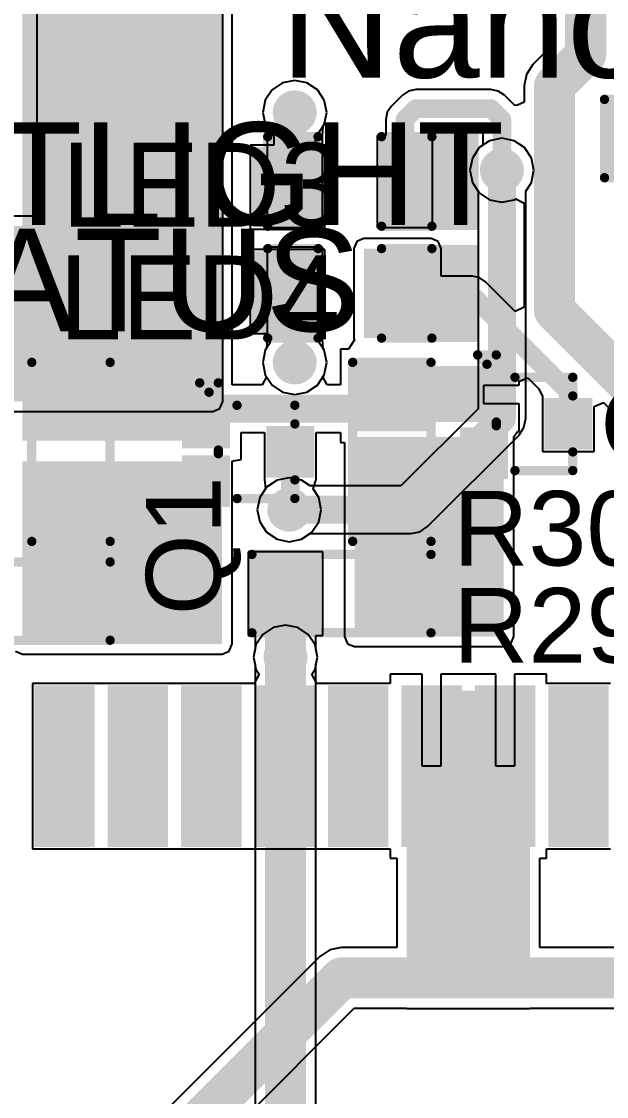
# Model space of a CAD drawing. Header units: millimetres. Extents: x -0.26 to 4.68, y -0.29 to 2.93.
# Drawn here: x 0.349 to 0.663, y 1.668 to 2.245 of the extents above; entities that cross this region are included whole.
import ezdxf

# ---------------------------------------------------------------- set-up
doc = ezdxf.new("R2010")
doc.units = ezdxf.units.MM
doc.header["$MEASUREMENT"] = 0
for name, color, linetype in [('BottomLayer', 5, 'Continuous'), ('BottomPaste', 16, 'Continuous'), ('BottomSolder', 6, 'Continuous'), ('TopLayer', 1, 'Continuous'), ('TopOverlay', 2, 'Continuous'), ('TopPaste', 8, 'Continuous'), ('TopSolder', 216, 'Continuous'), ('ViaHoleLayer', 16, 'Continuous')]:
    doc.layers.add(name, color=color, linetype=linetype)
doc.styles.add('Arial', font='', dxfattribs={"height": 0.2})
doc.styles.get('Arial').set_extended_font_data('Arial')

# ---------------------------------------------------------------- blocks, each defined once
blk = doc.blocks.new('SIM7000A_2')
at = {"layer": 'TopLayer'}
for points in [[(0.43307, 0.32717), (0.51181, 0.32717), (0.51181, 0.30276), (0.43307, 0.30276)], [(0.43307, 0.2878), (0.51181, 0.2878), (0.51181, 0.26339), (0.43307, 0.26339)], [(0.43307, 0.24843), (0.51181, 0.24843), (0.51181, 0.22402), (0.43307, 0.22402)], [(0.43307, 0.20906), (0.51181, 0.20906), (0.51181, 0.18465), (0.43307, 0.18465)], [(0.43307, 0.16969), (0.51181, 0.16969), (0.51181, 0.14528), (0.43307, 0.14528)], [(0.43307, 0.13031), (0.51181, 0.13031), (0.51181, 0.10591), (0.43307, 0.10591)], [(0.43307, 0.09094), (0.51181, 0.09094), (0.51181, 0.06654), (0.43307, 0.06654)], [(0.43307, 0.05157), (0.51181, 0.05157), (0.51181, 0.02717), (0.43307, 0.02717)]]:
    blk.add_hatch(color=1, dxfattribs=at).paths.add_polyline_path(points)
at = {"layer": 'TopPaste'}
for points in [[(0.43307, 0.32717), (0.51181, 0.32717), (0.51181, 0.30276), (0.43307, 0.30276)], [(0.43307, 0.2878), (0.51181, 0.2878), (0.51181, 0.26339), (0.43307, 0.26339)], [(0.43307, 0.24843), (0.51181, 0.24843), (0.51181, 0.22402), (0.43307, 0.22402)], [(0.43307, 0.20906), (0.51181, 0.20906), (0.51181, 0.18465), (0.43307, 0.18465)], [(0.43307, 0.16969), (0.51181, 0.16969), (0.51181, 0.14528), (0.43307, 0.14528)], [(0.43307, 0.13031), (0.51181, 0.13031), (0.51181, 0.10591), (0.43307, 0.10591)], [(0.43307, 0.09094), (0.51181, 0.09094), (0.51181, 0.06654), (0.43307, 0.06654)], [(0.43307, 0.05157), (0.51181, 0.05157), (0.51181, 0.02717), (0.43307, 0.02717)]]:
    blk.add_hatch(color=8, dxfattribs=at).paths.add_polyline_path(points)
at = {"layer": 'TopSolder'}
for points in [[(0.42907, 0.33117), (0.51581, 0.33117), (0.51581, 0.29876), (0.42907, 0.29876)], [(0.42907, 0.2918), (0.51581, 0.2918), (0.51581, 0.25939), (0.42907, 0.25939)], [(0.42907, 0.25243), (0.51581, 0.25243), (0.51581, 0.22002), (0.42907, 0.22002)], [(0.42907, 0.21306), (0.51581, 0.21306), (0.51581, 0.18065), (0.42907, 0.18065)], [(0.42907, 0.17369), (0.51581, 0.17369), (0.51581, 0.14128), (0.42907, 0.14128)], [(0.42907, 0.13431), (0.51581, 0.13431), (0.51581, 0.10191), (0.42907, 0.10191)], [(0.42907, 0.09494), (0.51581, 0.09494), (0.51581, 0.06254), (0.42907, 0.06254)], [(0.42907, 0.05557), (0.51581, 0.05557), (0.51581, 0.02317), (0.42907, 0.02317)]]:
    blk.add_hatch(color=216, dxfattribs=at).paths.add_polyline_path(points)
blk = doc.blocks.new('LED_0603_10')
at = {"layer": 'TopLayer'}
for points in [[(-0.03937, 0.01969), (-0.01969, 0.01969), (-0.01969, -0.01969), (-0.03937, -0.01969)], [(0.01969, 0.01969), (0.03937, 0.01969), (0.03937, -0.01969), (0.01969, -0.01969)]]:
    blk.add_hatch(color=1, dxfattribs=at).paths.add_polyline_path(points)
at = {"layer": 'TopOverlay'}
blk.add_hatch(color=2, dxfattribs=at).paths.add_polyline_path([(0.044, -0.026), (0.069, -0.026), (0.069, 0.026), (0.044, 0.026)])
at = {"layer": 'TopPaste'}
for points in [[(-0.03937, 0.01969), (-0.01969, 0.01969), (-0.01969, -0.01969), (-0.03937, -0.01969)], [(0.01969, 0.01969), (0.03937, 0.01969), (0.03937, -0.01969), (0.01969, -0.01969)]]:
    blk.add_hatch(color=8, dxfattribs=at).paths.add_polyline_path(points)
at = {"layer": 'TopSolder'}
for points in [[(-0.04337, 0.02369), (-0.01569, 0.02369), (-0.01569, -0.02369), (-0.04337, -0.02369)], [(0.01569, 0.02369), (0.04337, 0.02369), (0.04337, -0.02369), (0.01569, -0.02369)]]:
    blk.add_hatch(color=216, dxfattribs=at).paths.add_polyline_path(points)
at = {"layer": 'TopOverlay', "const_width": 0.005}
for points in [[(-0.044, 0.024), (-0.017, 0.024)], [(-0.044, -0.024), (-0.044, 0.024)], [(0.017, 0.024), (0.044, 0.024)], [(0.044, -0.024), (0.044, 0.024)], [(-0.044, -0.024), (-0.017, -0.024)], [(0.017, -0.024), (0.044, -0.024)]]:
    blk.add_lwpolyline(points, dxfattribs=at)
at = {"layer": 'TopOverlay', "const_width": 0.0025}
for points in [[(-0.04525, 0.024, 1), (-0.04275, 0.024, 1)], [(-0.04525, 0.024, 1), (-0.04275, 0.024, 1)], [(-0.01825, 0.024, 1), (-0.01575, 0.024, 1)], [(0.01575, 0.024, 1), (0.01825, 0.024, 1)], [(0.04275, 0.024, 1), (0.04525, 0.024, 1)], [(0.04275, 0.024, 1), (0.04525, 0.024, 1)], [(-0.04525, -0.024, 1), (-0.04275, -0.024, 1)], [(-0.04525, -0.024, 1), (-0.04275, -0.024, 1)], [(-0.01825, -0.024, 1), (-0.01575, -0.024, 1)], [(0.01575, -0.024, 1), (0.01825, -0.024, 1)], [(0.04275, -0.024, 1), (0.04525, -0.024, 1)], [(0.04275, -0.024, 1), (0.04525, -0.024, 1)]]:
    blk.add_lwpolyline(points, format="xyb", close=True, dxfattribs=at)
at = {"layer": 'TopOverlay'}
blk.add_text('LED4', height=0.045, dxfattribs=at).set_placement((-0.15575, -0.02468))
blk = doc.blocks.new('R___0603_B_18')
at = {"layer": 'BottomLayer'}
for points in [[(-0.045, -0.0175), (-0.045, 0.0175), (-0.015, 0.0175), (-0.015, -0.0175)], [(0.015, -0.0175), (0.015, 0.0175), (0.045, 0.0175), (0.045, -0.0175)]]:
    blk.add_hatch(color=5, dxfattribs=at).paths.add_polyline_path(points)
at = {"layer": 'BottomPaste'}
for points in [[(-0.045, -0.0175), (-0.045, 0.0175), (-0.015, 0.0175), (-0.015, -0.0175)], [(0.015, -0.0175), (0.015, 0.0175), (0.045, 0.0175), (0.045, -0.0175)]]:
    blk.add_hatch(color=16, dxfattribs=at).paths.add_polyline_path(points)
at = {"layer": 'BottomSolder'}
for points in [[(-0.049, -0.0215), (-0.049, 0.0215), (-0.011, 0.0215), (-0.011, -0.0215)], [(0.011, -0.0215), (0.011, 0.0215), (0.049, 0.0215), (0.049, -0.0215)]]:
    blk.add_hatch(color=6, dxfattribs=at).paths.add_polyline_path(points)
blk = doc.blocks.new('R___0603_54')
at = {"layer": 'TopLayer'}
for points in [[(-0.015, 0.0175), (-0.015, -0.0175), (-0.045, -0.0175), (-0.045, 0.0175)], [(0.045, 0.0175), (0.045, -0.0175), (0.015, -0.0175), (0.015, 0.0175)]]:
    blk.add_hatch(color=1, dxfattribs=at).paths.add_polyline_path(points)
at = {"layer": 'TopPaste'}
for points in [[(-0.015, 0.0175), (-0.015, -0.0175), (-0.045, -0.0175), (-0.045, 0.0175)], [(0.045, 0.0175), (0.045, -0.0175), (0.015, -0.0175), (0.015, 0.0175)]]:
    blk.add_hatch(color=8, dxfattribs=at).paths.add_polyline_path(points)
at = {"layer": 'TopSolder'}
for points in [[(-0.011, 0.0215), (-0.011, -0.0215), (-0.049, -0.0215), (-0.049, 0.0215)], [(0.049, 0.0215), (0.049, -0.0215), (0.011, -0.0215), (0.011, 0.0215)]]:
    blk.add_hatch(color=216, dxfattribs=at).paths.add_polyline_path(points)
at = {"layer": 'TopOverlay', "const_width": 0.005}
for points in [[(-0.048, 0.021), (-0.048, -0.021)], [(-0.048, 0.021), (0.048, 0.021)], [(0.048, 0.021), (0.048, -0.021)], [(-0.048, -0.021), (0.048, -0.021)]]:
    blk.add_lwpolyline(points, dxfattribs=at)
at = {"layer": 'TopOverlay', "const_width": 0.0025}
for points in [[(-0.04925, 0.021, 1), (-0.04675, 0.021, 1)], [(-0.04925, 0.021, 1), (-0.04675, 0.021, 1)], [(0.04675, 0.021, 1), (0.04925, 0.021, 1)], [(0.04675, 0.021, 1), (0.04925, 0.021, 1)], [(-0.04925, -0.021, 1), (-0.04675, -0.021, 1)], [(-0.04925, -0.021, 1), (-0.04675, -0.021, 1)], [(0.04675, -0.021, 1), (0.04925, -0.021, 1)], [(0.04675, -0.021, 1), (0.04925, -0.021, 1)]]:
    blk.add_lwpolyline(points, format="xyb", close=True, dxfattribs=at)
blk = doc.blocks.new('R___0603_55')
at = {"layer": 'TopLayer'}
for points in [[(-0.015, 0.0175), (-0.015, -0.0175), (-0.045, -0.0175), (-0.045, 0.0175)], [(0.045, 0.0175), (0.045, -0.0175), (0.015, -0.0175), (0.015, 0.0175)]]:
    blk.add_hatch(color=1, dxfattribs=at).paths.add_polyline_path(points)
at = {"layer": 'TopPaste'}
for points in [[(-0.015, 0.0175), (-0.015, -0.0175), (-0.045, -0.0175), (-0.045, 0.0175)], [(0.045, 0.0175), (0.045, -0.0175), (0.015, -0.0175), (0.015, 0.0175)]]:
    blk.add_hatch(color=8, dxfattribs=at).paths.add_polyline_path(points)
at = {"layer": 'TopSolder'}
for points in [[(-0.011, 0.0215), (-0.011, -0.0215), (-0.049, -0.0215), (-0.049, 0.0215)], [(0.049, 0.0215), (0.049, -0.0215), (0.011, -0.0215), (0.011, 0.0215)]]:
    blk.add_hatch(color=216, dxfattribs=at).paths.add_polyline_path(points)
at = {"layer": 'TopOverlay', "const_width": 0.005}
for points in [[(0.048, 0.021), (-0.048, 0.021)], [(-0.048, 0.021), (-0.048, -0.021)], [(0.048, 0.021), (0.048, -0.021)], [(0.048, -0.021), (-0.048, -0.021)]]:
    blk.add_lwpolyline(points, dxfattribs=at)
at = {"layer": 'TopOverlay', "const_width": 0.0025}
for points in [[(-0.04925, 0.021, 1), (-0.04675, 0.021, 1)], [(-0.04925, 0.021, 1), (-0.04675, 0.021, 1)], [(0.04675, 0.021, 1), (0.04925, 0.021, 1)], [(0.04675, 0.021, 1), (0.04925, 0.021, 1)], [(-0.04925, -0.021, 1), (-0.04675, -0.021, 1)], [(-0.04925, -0.021, 1), (-0.04675, -0.021, 1)], [(0.04675, -0.021, 1), (0.04925, -0.021, 1)], [(0.04675, -0.021, 1), (0.04925, -0.021, 1)]]:
    blk.add_lwpolyline(points, format="xyb", close=True, dxfattribs=at)
blk = doc.blocks.new('R___0603_56')
at = {"layer": 'TopLayer'}
for points in [[(-0.015, 0.0175), (-0.015, -0.0175), (-0.045, -0.0175), (-0.045, 0.0175)], [(0.045, 0.0175), (0.045, -0.0175), (0.015, -0.0175), (0.015, 0.0175)]]:
    blk.add_hatch(color=1, dxfattribs=at).paths.add_polyline_path(points)
at = {"layer": 'TopPaste'}
for points in [[(-0.015, 0.0175), (-0.015, -0.0175), (-0.045, -0.0175), (-0.045, 0.0175)], [(0.045, 0.0175), (0.045, -0.0175), (0.015, -0.0175), (0.015, 0.0175)]]:
    blk.add_hatch(color=8, dxfattribs=at).paths.add_polyline_path(points)
at = {"layer": 'TopSolder'}
for points in [[(-0.011, 0.0215), (-0.011, -0.0215), (-0.049, -0.0215), (-0.049, 0.0215)], [(0.049, 0.0215), (0.049, -0.0215), (0.011, -0.0215), (0.011, 0.0215)]]:
    blk.add_hatch(color=216, dxfattribs=at).paths.add_polyline_path(points)
at = {"layer": 'TopOverlay', "const_width": 0.005}
for points in [[(-0.048, 0.021), (-0.048, -0.021)], [(-0.048, 0.021), (0.048, 0.021)], [(0.048, 0.021), (0.048, -0.021)], [(-0.048, -0.021), (0.048, -0.021)]]:
    blk.add_lwpolyline(points, dxfattribs=at)
at = {"layer": 'TopOverlay', "const_width": 0.0025}
for points in [[(-0.04925, 0.021, 1), (-0.04675, 0.021, 1)], [(-0.04925, 0.021, 1), (-0.04675, 0.021, 1)], [(0.04675, 0.021, 1), (0.04925, 0.021, 1)], [(0.04675, 0.021, 1), (0.04925, 0.021, 1)], [(-0.04925, -0.021, 1), (-0.04675, -0.021, 1)], [(-0.04925, -0.021, 1), (-0.04675, -0.021, 1)], [(0.04675, -0.021, 1), (0.04925, -0.021, 1)], [(0.04675, -0.021, 1), (0.04925, -0.021, 1)]]:
    blk.add_lwpolyline(points, format="xyb", close=True, dxfattribs=at)
blk = doc.blocks.new('R___0603_57')
at = {"layer": 'TopLayer'}
for points in [[(-0.015, 0.0175), (-0.015, -0.0175), (-0.045, -0.0175), (-0.045, 0.0175)], [(0.045, 0.0175), (0.045, -0.0175), (0.015, -0.0175), (0.015, 0.0175)]]:
    blk.add_hatch(color=1, dxfattribs=at).paths.add_polyline_path(points)
at = {"layer": 'TopPaste'}
for points in [[(-0.015, 0.0175), (-0.015, -0.0175), (-0.045, -0.0175), (-0.045, 0.0175)], [(0.045, 0.0175), (0.045, -0.0175), (0.015, -0.0175), (0.015, 0.0175)]]:
    blk.add_hatch(color=8, dxfattribs=at).paths.add_polyline_path(points)
at = {"layer": 'TopSolder'}
for points in [[(-0.011, 0.0215), (-0.011, -0.0215), (-0.049, -0.0215), (-0.049, 0.0215)], [(0.049, 0.0215), (0.049, -0.0215), (0.011, -0.0215), (0.011, 0.0215)]]:
    blk.add_hatch(color=216, dxfattribs=at).paths.add_polyline_path(points)
at = {"layer": 'TopOverlay', "const_width": 0.005}
for points in [[(0.048, 0.021), (-0.048, 0.021)], [(-0.048, 0.021), (-0.048, -0.021)], [(0.048, 0.021), (0.048, -0.021)], [(0.048, -0.021), (-0.048, -0.021)]]:
    blk.add_lwpolyline(points, dxfattribs=at)
at = {"layer": 'TopOverlay', "const_width": 0.0025}
for points in [[(-0.04925, 0.021, 1), (-0.04675, 0.021, 1)], [(-0.04925, 0.021, 1), (-0.04675, 0.021, 1)], [(0.04675, 0.021, 1), (0.04925, 0.021, 1)], [(0.04675, 0.021, 1), (0.04925, 0.021, 1)], [(-0.04925, -0.021, 1), (-0.04675, -0.021, 1)], [(-0.04925, -0.021, 1), (-0.04675, -0.021, 1)], [(0.04675, -0.021, 1), (0.04925, -0.021, 1)], [(0.04675, -0.021, 1), (0.04925, -0.021, 1)]]:
    blk.add_lwpolyline(points, format="xyb", close=True, dxfattribs=at)
blk = doc.blocks.new('R___0603_B_58')
at = {"layer": 'BottomLayer'}
for points in [[(-0.045, -0.0175), (-0.045, 0.0175), (-0.015, 0.0175), (-0.015, -0.0175)], [(0.015, -0.0175), (0.015, 0.0175), (0.045, 0.0175), (0.045, -0.0175)]]:
    blk.add_hatch(color=5, dxfattribs=at).paths.add_polyline_path(points)
at = {"layer": 'BottomPaste'}
for points in [[(-0.045, -0.0175), (-0.045, 0.0175), (-0.015, 0.0175), (-0.015, -0.0175)], [(0.015, -0.0175), (0.015, 0.0175), (0.045, 0.0175), (0.045, -0.0175)]]:
    blk.add_hatch(color=16, dxfattribs=at).paths.add_polyline_path(points)
at = {"layer": 'BottomSolder'}
for points in [[(-0.049, -0.0215), (-0.049, 0.0215), (-0.011, 0.0215), (-0.011, -0.0215)], [(0.011, -0.0215), (0.011, 0.0215), (0.049, 0.0215), (0.049, -0.0215)]]:
    blk.add_hatch(color=6, dxfattribs=at).paths.add_polyline_path(points)
blk = doc.blocks.new('SOT_723_85')
at = {"layer": 'TopLayer'}
for points in [[(-0.00984, 0.0315), (0.00984, 0.0315), (0.00984, 0.01378), (-0.00984, 0.01378)], [(-0.02559, -0.01378), (-0.00591, -0.01378), (-0.00591, -0.0315), (-0.02559, -0.0315)], [(0.00591, -0.01378), (0.02559, -0.01378), (0.02559, -0.0315), (0.00591, -0.0315)]]:
    blk.add_hatch(color=1, dxfattribs=at).paths.add_polyline_path(points)
at = {"layer": 'TopPaste'}
for points in [[(-0.00984, 0.0315), (0.00984, 0.0315), (0.00984, 0.01378), (-0.00984, 0.01378)], [(-0.02559, -0.01378), (-0.00591, -0.01378), (-0.00591, -0.0315), (-0.02559, -0.0315)], [(0.00591, -0.01378), (0.02559, -0.01378), (0.02559, -0.0315), (0.00591, -0.0315)]]:
    blk.add_hatch(color=8, dxfattribs=at).paths.add_polyline_path(points)
at = {"layer": 'TopSolder'}
for points in [[(-0.01384, 0.0355), (0.01384, 0.0355), (0.01384, 0.00978), (-0.01384, 0.00978)], [(-0.02959, -0.00978), (-0.00191, -0.00978), (-0.00191, -0.0355), (-0.02959, -0.0355)], [(0.00191, -0.00978), (0.02959, -0.00978), (0.02959, -0.0355), (0.00191, -0.0355)]]:
    blk.add_hatch(color=216, dxfattribs=at).paths.add_polyline_path(points)
at = {"layer": 'TopOverlay', "const_width": 0.005}
for points in [[(-0.015, 0.025), (-0.025, 0.025)], [(-0.025, -0.006), (-0.025, 0.025)], [(-0.015, 0.025), (-0.025, 0.025)], [(-0.025, -0.006), (-0.025, 0.025)], [(0.025, 0.025), (0.015, 0.025)], [(0.025, -0.006), (0.025, 0.025)], [(-0.032, -0.021), (-0.037, -0.016)], [(-0.037, -0.026), (-0.037, -0.016)], [(0.001, -0.016), (-0.001, -0.016)], [(-0.037, -0.026), (-0.032, -0.021)]]:
    blk.add_lwpolyline(points, dxfattribs=at)
at = {"layer": 'TopOverlay', "const_width": 0.0025}
for points in [[(-0.02625, 0.025, 1), (-0.02375, 0.025, 1)], [(-0.02625, 0.025, 1), (-0.02375, 0.025, 1)], [(-0.02625, 0.025, 1), (-0.02375, 0.025, 1)], [(-0.02625, 0.025, 1), (-0.02375, 0.025, 1)], [(-0.01625, 0.025, 1), (-0.01375, 0.025, 1)], [(-0.01625, 0.025, 1), (-0.01375, 0.025, 1)], [(0.01375, 0.025, 1), (0.01625, 0.025, 1)], [(0.02375, 0.025, 1), (0.02625, 0.025, 1)], [(0.02375, 0.025, 1), (0.02625, 0.025, 1)], [(-0.02625, -0.006, 1), (-0.02375, -0.006, 1)], [(-0.02625, -0.006, 1), (-0.02375, -0.006, 1)], [(0.02375, -0.006, 1), (0.02625, -0.006, 1)], [(-0.03825, -0.016, 1), (-0.03575, -0.016, 1)], [(-0.03825, -0.016, 1), (-0.03575, -0.016, 1)], [(-0.00225, -0.016, 1), (0.00025, -0.016, 1)], [(-0.00025, -0.016, 1), (0.00225, -0.016, 1)], [(-0.03325, -0.021, 1), (-0.03075, -0.021, 1)], [(-0.03325, -0.021, 1), (-0.03075, -0.021, 1)], [(-0.03825, -0.026, 1), (-0.03575, -0.026, 1)], [(-0.03825, -0.026, 1), (-0.03575, -0.026, 1)]]:
    blk.add_lwpolyline(points, format="xyb", close=True, dxfattribs=at)
blk = doc.blocks.new('SOT_723_86')
at = {"layer": 'TopLayer'}
for points in [[(-0.00984, 0.0315), (0.00984, 0.0315), (0.00984, 0.01378), (-0.00984, 0.01378)], [(-0.02559, -0.01378), (-0.00591, -0.01378), (-0.00591, -0.0315), (-0.02559, -0.0315)], [(0.00591, -0.01378), (0.02559, -0.01378), (0.02559, -0.0315), (0.00591, -0.0315)]]:
    blk.add_hatch(color=1, dxfattribs=at).paths.add_polyline_path(points)
at = {"layer": 'TopPaste'}
for points in [[(-0.00984, 0.0315), (0.00984, 0.0315), (0.00984, 0.01378), (-0.00984, 0.01378)], [(-0.02559, -0.01378), (-0.00591, -0.01378), (-0.00591, -0.0315), (-0.02559, -0.0315)], [(0.00591, -0.01378), (0.02559, -0.01378), (0.02559, -0.0315), (0.00591, -0.0315)]]:
    blk.add_hatch(color=8, dxfattribs=at).paths.add_polyline_path(points)
at = {"layer": 'TopSolder'}
for points in [[(-0.01384, 0.0355), (0.01384, 0.0355), (0.01384, 0.00978), (-0.01384, 0.00978)], [(-0.02959, -0.00978), (-0.00191, -0.00978), (-0.00191, -0.0355), (-0.02959, -0.0355)], [(0.00191, -0.00978), (0.02959, -0.00978), (0.02959, -0.0355), (0.00191, -0.0355)]]:
    blk.add_hatch(color=216, dxfattribs=at).paths.add_polyline_path(points)
at = {"layer": 'TopOverlay', "const_width": 0.005}
for points in [[(-0.025, -0.006), (-0.025, 0.025)], [(-0.015, 0.025), (-0.025, 0.025)], [(-0.025, -0.006), (-0.025, 0.025)], [(-0.015, 0.025), (-0.025, 0.025)], [(0.025, 0.025), (0.015, 0.025)], [(0.025, -0.006), (0.025, 0.025)], [(-0.037, -0.026), (-0.037, -0.016)], [(-0.032, -0.021), (-0.037, -0.016)], [(0.001, -0.016), (-0.001, -0.016)], [(-0.037, -0.026), (-0.032, -0.021)]]:
    blk.add_lwpolyline(points, dxfattribs=at)
at = {"layer": 'TopOverlay', "const_width": 0.0025}
for points in [[(-0.02625, 0.025, 1), (-0.02375, 0.025, 1)], [(-0.02625, 0.025, 1), (-0.02375, 0.025, 1)], [(-0.02625, 0.025, 1), (-0.02375, 0.025, 1)], [(-0.02625, 0.025, 1), (-0.02375, 0.025, 1)], [(-0.01625, 0.025, 1), (-0.01375, 0.025, 1)], [(-0.01625, 0.025, 1), (-0.01375, 0.025, 1)], [(0.01375, 0.025, 1), (0.01625, 0.025, 1)], [(0.02375, 0.025, 1), (0.02625, 0.025, 1)], [(0.02375, 0.025, 1), (0.02625, 0.025, 1)], [(-0.02625, -0.006, 1), (-0.02375, -0.006, 1)], [(-0.02625, -0.006, 1), (-0.02375, -0.006, 1)], [(0.02375, -0.006, 1), (0.02625, -0.006, 1)], [(-0.03825, -0.016, 1), (-0.03575, -0.016, 1)], [(-0.03825, -0.016, 1), (-0.03575, -0.016, 1)], [(-0.00225, -0.016, 1), (0.00025, -0.016, 1)], [(-0.00025, -0.016, 1), (0.00225, -0.016, 1)], [(-0.03325, -0.021, 1), (-0.03075, -0.021, 1)], [(-0.03325, -0.021, 1), (-0.03075, -0.021, 1)], [(-0.03825, -0.026, 1), (-0.03575, -0.026, 1)], [(-0.03825, -0.026, 1), (-0.03575, -0.026, 1)]]:
    blk.add_lwpolyline(points, format="xyb", close=True, dxfattribs=at)
blk = doc.blocks.new('LED_0603_98')
at = {"layer": 'TopLayer'}
for points in [[(-0.03937, 0.01969), (-0.01969, 0.01969), (-0.01969, -0.01969), (-0.03937, -0.01969)], [(0.01969, 0.01969), (0.03937, 0.01969), (0.03937, -0.01969), (0.01969, -0.01969)]]:
    blk.add_hatch(color=1, dxfattribs=at).paths.add_polyline_path(points)
at = {"layer": 'TopOverlay'}
blk.add_hatch(color=2, dxfattribs=at).paths.add_polyline_path([(0.044, -0.02601), (0.069, -0.02601), (0.069, 0.02599), (0.044, 0.02599)])
at = {"layer": 'TopPaste'}
for points in [[(-0.03937, 0.01969), (-0.01969, 0.01969), (-0.01969, -0.01969), (-0.03937, -0.01969)], [(0.01969, 0.01969), (0.03937, 0.01969), (0.03937, -0.01969), (0.01969, -0.01969)]]:
    blk.add_hatch(color=8, dxfattribs=at).paths.add_polyline_path(points)
at = {"layer": 'TopSolder'}
for points in [[(-0.04337, 0.02369), (-0.01569, 0.02369), (-0.01569, -0.02369), (-0.04337, -0.02369)], [(0.01569, 0.02369), (0.04337, 0.02369), (0.04337, -0.02369), (0.01569, -0.02369)]]:
    blk.add_hatch(color=216, dxfattribs=at).paths.add_polyline_path(points)
at = {"layer": 'TopOverlay', "const_width": 0.005}
for points in [[(-0.044, 0.024), (-0.017, 0.024)], [(-0.044, -0.024), (-0.044, 0.024)], [(0.017, 0.024), (0.044, 0.024)], [(0.044, -0.024), (0.044, 0.024)], [(-0.044, -0.024), (-0.017, -0.024)], [(0.017, -0.024), (0.044, -0.024)]]:
    blk.add_lwpolyline(points, dxfattribs=at)
at = {"layer": 'TopOverlay', "const_width": 0.0025}
for points in [[(-0.04525, 0.024, 1), (-0.04275, 0.024, 1)], [(-0.04525, 0.024, 1), (-0.04275, 0.024, 1)], [(-0.01825, 0.024, 1), (-0.01575, 0.024, 1)], [(0.01575, 0.024, 1), (0.01825, 0.024, 1)], [(0.04275, 0.024, 1), (0.04525, 0.024, 1)], [(0.04275, 0.024, 1), (0.04525, 0.024, 1)], [(-0.04525, -0.024, 1), (-0.04275, -0.024, 1)], [(-0.04525, -0.024, 1), (-0.04275, -0.024, 1)], [(-0.01825, -0.024, 1), (-0.01575, -0.024, 1)], [(0.01575, -0.024, 1), (0.01825, -0.024, 1)], [(0.04275, -0.024, 1), (0.04525, -0.024, 1)], [(0.04275, -0.024, 1), (0.04525, -0.024, 1)]]:
    blk.add_lwpolyline(points, format="xyb", close=True, dxfattribs=at)
at = {"layer": 'TopOverlay'}
blk.add_text('LED3', height=0.045, dxfattribs=at).set_placement((-0.15435, -0.02429))
blk = doc.blocks.new('C___0603_167')
at = {"layer": 'TopLayer'}
for points in [[(-0.015, 0.0175), (-0.015, -0.0175), (-0.045, -0.0175), (-0.045, 0.0175)], [(0.045, 0.0175), (0.045, -0.0175), (0.015, -0.0175), (0.015, 0.0175)]]:
    blk.add_hatch(color=1, dxfattribs=at).paths.add_polyline_path(points)
at = {"layer": 'TopPaste'}
for points in [[(-0.015, 0.0175), (-0.015, -0.0175), (-0.045, -0.0175), (-0.045, 0.0175)], [(0.045, 0.0175), (0.045, -0.0175), (0.015, -0.0175), (0.015, 0.0175)]]:
    blk.add_hatch(color=8, dxfattribs=at).paths.add_polyline_path(points)
at = {"layer": 'TopSolder'}
for points in [[(-0.01264, 0.01986), (-0.01264, -0.01986), (-0.04736, -0.01986), (-0.04736, 0.01986)], [(0.04736, 0.01986), (0.04736, -0.01986), (0.01264, -0.01986), (0.01264, 0.01986)]]:
    blk.add_hatch(color=216, dxfattribs=at).paths.add_polyline_path(points)
at = {"layer": 'TopOverlay', "const_width": 0.005}
for points in [[(-0.049, -0.021), (-0.049, 0.021)], [(-0.049, 0.021), (-0.018, 0.021)], [(0.018, 0.021), (0.049, 0.021)], [(0.049, -0.021), (0.049, 0.021)], [(-0.049, -0.021), (-0.018, -0.021)], [(0.018, -0.021), (0.049, -0.021)]]:
    blk.add_lwpolyline(points, dxfattribs=at)
at = {"layer": 'TopOverlay', "const_width": 0.0025}
for points in [[(-0.05025, 0.021, 1), (-0.04775, 0.021, 1)], [(-0.05025, 0.021, 1), (-0.04775, 0.021, 1)], [(-0.01925, 0.021, 1), (-0.01675, 0.021, 1)], [(0.01675, 0.021, 1), (0.01925, 0.021, 1)], [(0.04775, 0.021, 1), (0.05025, 0.021, 1)], [(0.04775, 0.021, 1), (0.05025, 0.021, 1)], [(-0.05025, -0.021, 1), (-0.04775, -0.021, 1)], [(-0.05025, -0.021, 1), (-0.04775, -0.021, 1)], [(-0.01925, -0.021, 1), (-0.01675, -0.021, 1)], [(0.01675, -0.021, 1), (0.01925, -0.021, 1)], [(0.04775, -0.021, 1), (0.05025, -0.021, 1)], [(0.04775, -0.021, 1), (0.05025, -0.021, 1)]]:
    blk.add_lwpolyline(points, format="xyb", close=True, dxfattribs=at)

msp = doc.modelspace()

# ---------------------------------------------------------------- hatches: boundary and pattern name
at = {"layer": 'BottomLayer'}
for points in [[(0.363, 2.07595), (0.45182, 2.07595), (0.45182, 2.477), (0.363, 2.477)], [(0.211, 2.041), (0.45182, 2.041), (0.45182, 2.135), (0.211, 2.135)]]:
    msp.add_hatch(color=5, dxfattribs=at).paths.add_polyline_path(points)
h = msp.add_hatch(color=5, dxfattribs=at)
edge = h.paths.add_edge_path()
edge.add_arc((0.49577, 2.196), 0.01181, 0, 360)
h = msp.add_hatch(color=5, dxfattribs=at)
edge = h.paths.add_edge_path()
edge.add_arc((0.60682, 2.16495), 0.01181, 0, 360)
h = msp.add_hatch(color=5, dxfattribs=at)
edge = h.paths.add_edge_path()
edge.add_arc((0.49577, 2.06189), 0.01181, 0, 360)
h = msp.add_hatch(color=5, dxfattribs=at)
edge = h.paths.add_edge_path()
edge.add_arc((0.49282, 1.98295), 0.01181, 0, 360)
h = msp.add_hatch(color=5, dxfattribs=at)
edge = h.paths.add_edge_path()
edge.add_arc((0.49082, 1.90395), 0.01181, 0, 360)
at = {"layer": 'BottomSolder'}
h = msp.add_hatch(color=6, dxfattribs=at)
edge = h.paths.add_edge_path()
edge.add_arc((0.49577, 2.196), 0.00591, 0, 360)
h = msp.add_hatch(color=6, dxfattribs=at)
edge = h.paths.add_edge_path()
edge.add_arc((0.60682, 2.16495), 0.00591, 0, 360)
h = msp.add_hatch(color=6, dxfattribs=at)
edge = h.paths.add_edge_path()
edge.add_arc((0.49577, 2.06189), 0.00591, 0, 360)
h = msp.add_hatch(color=6, dxfattribs=at)
edge = h.paths.add_edge_path()
edge.add_arc((0.49282, 1.98295), 0.00591, 0, 360)
h = msp.add_hatch(color=6, dxfattribs=at)
edge = h.paths.add_edge_path()
edge.add_arc((0.49082, 1.90395), 0.00591, 0, 360)
at = {"layer": 'TopLayer'}
for points in [[(0.45682, 2.01995), (0.45682, 2.32795), (0.34982, 2.32795), (0.34982, 2.01995)], [(0.56882, 2.07495), (0.56882, 2.12295), (0.53282, 2.12295), (0.53282, 2.07495)], [(0.60682, 2.03), (0.60682, 2.05995), (0.52782, 2.05995), (0.52782, 2.03)], [(0.60782, 1.91495), (0.60782, 2.022), (0.52782, 2.022), (0.52782, 1.91495)], [(0.45682, 1.91095), (0.45682, 2.00895), (0.34982, 2.00895), (0.34982, 1.91095)], [(0.55582, 1.72095), (0.62182, 1.72095), (0.62182, 1.88595), (0.55582, 1.88595)]]:
    msp.add_hatch(color=1, dxfattribs=at).paths.add_polyline_path(points)
h = msp.add_hatch(color=1, dxfattribs=at)
edge = h.paths.add_edge_path()
edge.add_arc((0.49577, 2.196), 0.01181, 0, 360)
h = msp.add_hatch(color=1, dxfattribs=at)
edge = h.paths.add_edge_path()
edge.add_arc((0.60682, 2.16495), 0.01181, 0, 360)
h = msp.add_hatch(color=1, dxfattribs=at)
edge = h.paths.add_edge_path()
edge.add_arc((0.49577, 2.06189), 0.01181, 0, 360)
h = msp.add_hatch(color=1, dxfattribs=at)
edge = h.paths.add_edge_path()
edge.add_arc((0.49282, 1.98295), 0.01181, 0, 360)
h = msp.add_hatch(color=1, dxfattribs=at)
edge = h.paths.add_edge_path()
edge.add_arc((0.49082, 1.90395), 0.01181, 0, 360)
at = {"layer": 'TopSolder'}
h = msp.add_hatch(color=216, dxfattribs=at)
edge = h.paths.add_edge_path()
edge.add_arc((0.49577, 2.196), 0.00591, 0, 360)
h = msp.add_hatch(color=216, dxfattribs=at)
edge = h.paths.add_edge_path()
edge.add_arc((0.60682, 2.16495), 0.00591, 0, 360)
h = msp.add_hatch(color=216, dxfattribs=at)
edge = h.paths.add_edge_path()
edge.add_arc((0.49577, 2.06189), 0.00591, 0, 360)
h = msp.add_hatch(color=216, dxfattribs=at)
edge = h.paths.add_edge_path()
edge.add_arc((0.49282, 1.98295), 0.00591, 0, 360)
h = msp.add_hatch(color=216, dxfattribs=at)
edge = h.paths.add_edge_path()
edge.add_arc((0.49082, 1.90395), 0.00591, 0, 360)
at = {"layer": 'ViaHoleLayer'}
h = msp.add_hatch(color=16, dxfattribs=at)
edge = h.paths.add_edge_path()
edge.add_arc((0.49577, 2.196), 0.00591, 0, 360)
h = msp.add_hatch(color=16, dxfattribs=at)
edge = h.paths.add_edge_path()
edge.add_arc((0.60682, 2.16495), 0.00591, 0, 360)
h = msp.add_hatch(color=16, dxfattribs=at)
edge = h.paths.add_edge_path()
edge.add_arc((0.49577, 2.06189), 0.00591, 0, 360)
h = msp.add_hatch(color=16, dxfattribs=at)
edge = h.paths.add_edge_path()
edge.add_arc((0.49282, 1.98295), 0.00591, 0, 360)
h = msp.add_hatch(color=16, dxfattribs=at)
edge = h.paths.add_edge_path()
edge.add_arc((0.49082, 1.90395), 0.00591, 0, 360)

# ---------------------------------------------------------------- linework, layer by layer
at = {"layer": 'BottomLayer'}
for p, q in [((0.35759, 2.477), (0.35759, 2.14041)), ((0.45723, 2.135), (0.45723, 2.38859)), ((0.48365, 2.20812), (0.47993, 2.20256)), ((0.48921, 2.21184), (0.48365, 2.20812)), ((0.49577, 2.21314), (0.48921, 2.21184)), ((0.50233, 2.21184), (0.49577, 2.21314)), ((0.50789, 2.20812), (0.50233, 2.21184)), ((0.5116, 2.20256), (0.50789, 2.20812)), ((0.47993, 2.20256), (0.47863, 2.196)), ((0.51291, 2.196), (0.5116, 2.20256)), ((0.47863, 2.196), (0.47993, 2.18944)), ((0.5116, 2.18944), (0.51291, 2.196)), ((0.47993, 2.18944), (0.48365, 2.18388)), ((0.50789, 2.18388), (0.5116, 2.18944)), ((0.48365, 2.18388), (0.48455, 2.18328)), ((0.48455, 2.18328), (0.48455, 2.17845)), ((0.50698, 2.18328), (0.50789, 2.18388)), ((0.50698, 2.17845), (0.50698, 2.18328)), ((0.60026, 2.18078), (0.5947, 2.17707)), ((0.60682, 2.18209), (0.60026, 2.18078)), ((0.61338, 2.18078), (0.60682, 2.18209)), ((0.61894, 2.17707), (0.61338, 2.18078)), ((0.48455, 2.17845), (0.47182, 2.17845)), ((0.47182, 2.17845), (0.47182, 2.13345)), ((0.51182, 2.17845), (0.50698, 2.17845)), ((0.51182, 2.13345), (0.51182, 2.17845)), ((0.5947, 2.17707), (0.59099, 2.17151)), ((0.62266, 2.17151), (0.61894, 2.17707)), ((0.59099, 2.17151), (0.58968, 2.16495)), ((0.62396, 2.16495), (0.62266, 2.17151)), ((0.58968, 2.16495), (0.59099, 2.15839)), ((0.62266, 2.15839), (0.62396, 2.16495)), ((0.59099, 2.15839), (0.59408, 2.15376)), ((0.61957, 2.15376), (0.62266, 2.15839)), ((0.59408, 2.15376), (0.59408, 2.0371)), ((0.61957, 2.03182), (0.61957, 2.15376)), ((0.35759, 2.14041), (0.26175, 2.14041)), ((0.45723, 2.041), (0.45723, 2.135)), ((0.47182, 2.13345), (0.51182, 2.13345)), ((0.51182, 2.12245), (0.47182, 2.12245)), ((0.47182, 2.12245), (0.47182, 2.07745)), ((0.51182, 2.07745), (0.51182, 2.12245)), ((0.47182, 2.07745), (0.48039, 2.07745)), ((0.48039, 2.07745), (0.48054, 2.07728)), ((0.48054, 2.07728), (0.4826, 2.07245)), ((0.50893, 2.07245), (0.51099, 2.07728)), ((0.51099, 2.07728), (0.51115, 2.07745)), ((0.51115, 2.07745), (0.51182, 2.07745)), ((0.4826, 2.07245), (0.47993, 2.06845)), ((0.5116, 2.06845), (0.50893, 2.07245)), ((0.47993, 2.06845), (0.47863, 2.06189)), ((0.51291, 2.06189), (0.5116, 2.06845)), ((0.47863, 2.06189), (0.47993, 2.05533)), ((0.5116, 2.05533), (0.51291, 2.06189)), ((0.47993, 2.05533), (0.48365, 2.04977)), ((0.50789, 2.04977), (0.5116, 2.05533)), ((0.48365, 2.04977), (0.48921, 2.04606)), ((0.50233, 2.04606), (0.50789, 2.04977)), ((0.45565, 2.03717), (0.45723, 2.041)), ((0.48921, 2.04606), (0.49577, 2.04475)), ((0.49577, 2.04475), (0.50233, 2.04606)), ((0.22341, 2.03559), (0.45182, 2.03559)), ((0.45182, 2.03559), (0.45565, 2.03717)), ((0.59408, 2.0371), (0.55267, 1.99569)), ((0.6186, 2.02695), (0.61957, 2.03182)), ((0.61583, 2.02281), (0.6186, 2.02695)), ((0.56696, 1.97394), (0.61583, 2.02281)), ((0.49282, 2.00009), (0.48626, 1.99878)), ((0.49938, 1.99878), (0.49282, 2.00009)), ((0.4807, 1.99507), (0.47699, 1.98951)), ((0.48626, 1.99878), (0.4807, 1.99507)), ((0.50401, 1.99569), (0.49938, 1.99878)), ((0.55267, 1.99569), (0.50401, 1.99569)), ((0.47699, 1.98951), (0.47568, 1.98295)), ((0.47568, 1.98295), (0.47699, 1.97639)), ((0.47699, 1.97639), (0.4807, 1.97083)), ((0.56283, 1.97117), (0.56696, 1.97394)), ((0.4807, 1.97083), (0.48626, 1.96711)), ((0.48626, 1.96711), (0.49282, 1.96581)), ((0.49282, 1.96581), (0.49938, 1.96711)), ((0.49938, 1.96711), (0.50401, 1.9702)), ((0.50401, 1.9702), (0.55795, 1.9702)), ((0.55795, 1.9702), (0.56283, 1.97117)), ((0.48426, 1.91978), (0.4787, 1.91607)), ((0.49082, 1.92109), (0.48426, 1.91978)), ((0.49738, 1.91978), (0.49082, 1.92109)), ((0.50294, 1.91607), (0.49738, 1.91978)), ((0.4787, 1.91607), (0.47499, 1.91051)), ((0.50666, 1.91051), (0.50294, 1.91607)), ((0.47499, 1.91051), (0.47368, 1.90395)), ((0.50796, 1.90395), (0.50666, 1.91051)), ((0.47368, 1.90395), (0.47451, 1.89979)), ((0.50714, 1.89979), (0.50796, 1.90395)), ((0.47451, 1.89979), (0.47451, 1.17771)), ((0.50714, 1.17095), (0.50714, 1.89979))]:
    msp.add_line(p, q, dxfattribs=at)
for points, const_width in [([(0.49577, 2.15989), (0.49577, 2.196)], 0.012), ([(0.60682, 2.03182), (0.60682, 2.16495)], 0.015), ([(0.49182, 2.15595), (0.49577, 2.15989)], 0.01), ([(0.49182, 2.09995), (0.49577, 2.096)], 0.012), ([(0.49577, 2.06189), (0.49577, 2.096)], 0.012), ([(0.55795, 1.98295), (0.60682, 2.03182)], 0.015), ([(0.49282, 1.98295), (0.55795, 1.98295)], 0.015), ([(0.49082, 1.17095), (0.49082, 1.90395)], 0.022)]:
    msp.add_lwpolyline(points, dxfattribs=dict(at, const_width=const_width))
for points, const_width in [([(0.49277, 2.196, 1), (0.49877, 2.196, 1)], 0.006), ([(0.60307, 2.16495, 1), (0.61057, 2.16495, 1)], 0.0075), ([(0.49277, 2.15989, 1), (0.49877, 2.15989, 1)], 0.006), ([(0.49327, 2.15989, 1), (0.49827, 2.15989, 1)], 0.005), ([(0.48932, 2.15595, 1), (0.49432, 2.15595, 1)], 0.005), ([(0.48882, 2.09995, 1), (0.49482, 2.09995, 1)], 0.006), ([(0.49277, 2.096, 1), (0.49877, 2.096, 1)], 0.006), ([(0.49277, 2.096, 1), (0.49877, 2.096, 1)], 0.006), ([(0.49277, 2.06189, 1), (0.49877, 2.06189, 1)], 0.006), ([(0.60307, 2.03182, 1), (0.61057, 2.03182, 1)], 0.0075), ([(0.60307, 2.03182, 1), (0.61057, 2.03182, 1)], 0.0075), ([(0.48907, 1.98295, 1), (0.49657, 1.98295, 1)], 0.0075), ([(0.5542, 1.98295, 1), (0.5617, 1.98295, 1)], 0.0075), ([(0.5542, 1.98295, 1), (0.5617, 1.98295, 1)], 0.0075), ([(0.48532, 1.90395, 1), (0.49632, 1.90395, 1)], 0.011)]:
    msp.add_lwpolyline(points, format="xyb", close=True, dxfattribs=dict(at, const_width=const_width))
at = {"layer": 'TopLayer'}
for p, q in [((0.46223, 2.04983), (0.46223, 2.30354)), ((0.63541, 2.26501), (0.63541, 2.23361)), ((0.63541, 2.23361), (0.62346, 2.22166)), ((0.62346, 2.22166), (0.61993, 2.21637)), ((0.61993, 2.21637), (0.61869, 2.21013)), ((0.48365, 2.20812), (0.47993, 2.20256)), ((0.48921, 2.21184), (0.48365, 2.20812)), ((0.49577, 2.21314), (0.48921, 2.21184)), ((0.50233, 2.21184), (0.49577, 2.21314)), ((0.50789, 2.20812), (0.50233, 2.21184)), ((0.5116, 2.20256), (0.50789, 2.20812)), ((0.56068, 2.2082), (0.55678, 2.20742)), ((0.60096, 2.2082), (0.56068, 2.2082)), ((0.60487, 2.20742), (0.60096, 2.2082)), ((0.61869, 2.21013), (0.61869, 2.20139)), ((0.47993, 2.20256), (0.47863, 2.196)), ((0.51291, 2.196), (0.5116, 2.20256)), ((0.55347, 2.20521), (0.54761, 2.19935)), ((0.55678, 2.20742), (0.55347, 2.20521)), ((0.60817, 2.20521), (0.60487, 2.20742)), ((0.61369, 2.1997), (0.60817, 2.20521)), ((0.47863, 2.196), (0.47993, 2.18944)), ((0.5116, 2.18944), (0.51291, 2.196)), ((0.5454, 2.19604), (0.54463, 2.19214)), ((0.54761, 2.19935), (0.5454, 2.19604)), ((0.61515, 2.19984), (0.61369, 2.1997)), ((0.61869, 2.20139), (0.61515, 2.19984)), ((0.54463, 2.19214), (0.54463, 2.18363)), ((0.47993, 2.18944), (0.48057, 2.18849)), ((0.48057, 2.18849), (0.48092, 2.18363)), ((0.51061, 2.18363), (0.51096, 2.18849)), ((0.51096, 2.18849), (0.5116, 2.18944)), ((0.56967, 2.18363), (0.57167, 2.1878)), ((0.57167, 2.1878), (0.59663, 2.1878)), ((0.59663, 2.1878), (0.59663, 2.17835)), ((0.48092, 2.18363), (0.48092, 2.18363)), ((0.48092, 2.18363), (0.48092, 2.18363)), ((0.48092, 2.18363), (0.48092, 2.13426)), ((0.51061, 2.13426), (0.51061, 2.18363)), ((0.51061, 2.18363), (0.51061, 2.18363)), ((0.51061, 2.18363), (0.51061, 2.18363)), ((0.54463, 2.18363), (0.53998, 2.18363)), ((0.53998, 2.18363), (0.53998, 2.13426)), ((0.56967, 2.13426), (0.56967, 2.18363)), ((0.5947, 2.17707), (0.59099, 2.17151)), ((0.59663, 2.17835), (0.5947, 2.17707)), ((0.59099, 2.17151), (0.58968, 2.16495)), ((0.58968, 2.16495), (0.59099, 2.15839)), ((0.59099, 2.15839), (0.5947, 2.15283)), ((0.5947, 2.15283), (0.60026, 2.14911)), ((0.60026, 2.14911), (0.60682, 2.14781)), ((0.60682, 2.14781), (0.61338, 2.14911)), ((0.61338, 2.14911), (0.61428, 2.14971)), ((0.61428, 2.14971), (0.61869, 2.14735)), ((0.61869, 2.14735), (0.61869, 2.09158)), ((0.48092, 2.13426), (0.51061, 2.13426)), ((0.53998, 2.13426), (0.56967, 2.13426)), ((0.53282, 2.12836), (0.529, 2.12678)), ((0.56882, 2.12836), (0.53282, 2.12836)), ((0.57265, 2.12678), (0.56882, 2.12836)), ((0.51061, 2.12363), (0.48092, 2.12363)), ((0.48092, 2.12363), (0.48092, 2.07426)), ((0.51061, 2.07426), (0.51061, 2.12363)), ((0.529, 2.12678), (0.52741, 2.12295)), ((0.52741, 2.12295), (0.52741, 2.07495)), ((0.57423, 2.12295), (0.57265, 2.12678)), ((0.57423, 2.10814), (0.57423, 2.12295)), ((0.59082, 2.10814), (0.57423, 2.10814)), ((0.59472, 2.10737), (0.59082, 2.10814)), ((0.59803, 2.10516), (0.59472, 2.10737)), ((0.61388, 2.08931), (0.59803, 2.10516)), ((0.61869, 2.09158), (0.61388, 2.08931)), ((0.48057, 2.06941), (0.47993, 2.06845)), ((0.48092, 2.07426), (0.48057, 2.06941)), ((0.48092, 2.07426), (0.48092, 2.07426)), ((0.48092, 2.07426), (0.48092, 2.07426)), ((0.51096, 2.06941), (0.51061, 2.07426)), ((0.51061, 2.07426), (0.51061, 2.07426)), ((0.51061, 2.07426), (0.51061, 2.07426)), ((0.5116, 2.06845), (0.51096, 2.06941)), ((0.52782, 2.07395), (0.52464, 2.06895)), ((0.52741, 2.07495), (0.52782, 2.07395)), ((0.47993, 2.06845), (0.47863, 2.06189)), ((0.51291, 2.06189), (0.5116, 2.06845)), ((0.52464, 2.06895), (0.52032, 2.06895)), ((0.52032, 2.06895), (0.52032, 2.04983)), ((0.47863, 2.06189), (0.47993, 2.05533)), ((0.5116, 2.05533), (0.51291, 2.06189)), ((0.48067, 2.05424), (0.47831, 2.04983)), ((0.47993, 2.05533), (0.48067, 2.05424)), ((0.51087, 2.05424), (0.5116, 2.05533)), ((0.51323, 2.04983), (0.51087, 2.05424)), ((0.61604, 2.05178), (0.62066, 2.05369)), ((0.62066, 2.05369), (0.62644, 2.04791)), ((0.47831, 2.04983), (0.46223, 2.04983)), ((0.52032, 2.04983), (0.51323, 2.04983)), ((0.59718, 2.0397), (0.59718, 2.0497)), ((0.59718, 2.0497), (0.61604, 2.0497)), ((0.61604, 2.0497), (0.61604, 2.05178)), ((0.62644, 2.04791), (0.6286, 2.04379)), ((0.6286, 2.04379), (0.6286, 2.04379)), ((0.6286, 2.04379), (0.6286, 2.04379)), ((0.6286, 2.04379), (0.6286, 2.01411)), ((0.65632, 2.03831), (0.66132, 2.04038)), ((0.66132, 2.04038), (0.79529, 1.90641)), ((0.61604, 2.0397), (0.59718, 2.0397)), ((0.61604, 2.02485), (0.61604, 2.0397)), ((0.65632, 2.01411), (0.65632, 2.03831)), ((0.46704, 2.00985), (0.46704, 2.02434)), ((0.46704, 2.02434), (0.4796, 2.02434)), ((0.4796, 2.02434), (0.4796, 1.99911)), ((0.50732, 1.99911), (0.50732, 2.02434)), ((0.50732, 2.02434), (0.52032, 2.02434)), ((0.52032, 2.02434), (0.52032, 2.01895)), ((0.61323, 2.022), (0.61514, 2.02485)), ((0.61514, 2.02485), (0.61604, 2.02485)), ((0.52032, 2.01895), (0.52241, 2.01895)), ((0.52241, 2.01895), (0.52241, 1.91495)), ((0.61323, 1.91495), (0.61323, 2.022)), ((0.6286, 2.01411), (0.65632, 2.01411)), ((0.46223, 2.00895), (0.46685, 2.00985)), ((0.46223, 1.91095), (0.46223, 2.00895)), ((0.46685, 2.00985), (0.46704, 2.00985)), ((0.4796, 1.99911), (0.4796, 1.99911)), ((0.4796, 1.99911), (0.48006, 1.99411)), ((0.50559, 1.99411), (0.50576, 1.99463)), ((0.50576, 1.99463), (0.50732, 1.99911)), ((0.50732, 1.99911), (0.50732, 1.99911)), ((0.50732, 1.99911), (0.50732, 1.99911)), ((0.47699, 1.98951), (0.47568, 1.98295)), ((0.48006, 1.99411), (0.47699, 1.98951)), ((0.50866, 1.98951), (0.50559, 1.99411)), ((0.50996, 1.98295), (0.50866, 1.98951)), ((0.47568, 1.98295), (0.47699, 1.97639)), ((0.50866, 1.97639), (0.50996, 1.98295)), ((0.47699, 1.97639), (0.4807, 1.97083)), ((0.50494, 1.97083), (0.50866, 1.97639)), ((0.4807, 1.97083), (0.48626, 1.96711)), ((0.48626, 1.96711), (0.49282, 1.96581)), ((0.49282, 1.96581), (0.49938, 1.96711)), ((0.49938, 1.96711), (0.50494, 1.97083)), ((0.51082, 1.96045), (0.47082, 1.96045)), ((0.47082, 1.96045), (0.47082, 1.91545)), ((0.51082, 1.91545), (0.51082, 1.96045)), ((0.47082, 1.91545), (0.47451, 1.91545)), ((0.47451, 1.91545), (0.47451, 1.90811)), ((0.50714, 1.90811), (0.50714, 1.91545)), ((0.50714, 1.91545), (0.51082, 1.91545)), ((0.52241, 1.91495), (0.524, 1.91112)), ((0.61165, 1.91112), (0.61323, 1.91495)), ((0.46065, 1.90712), (0.46223, 1.91095)), ((0.47451, 1.90811), (0.47368, 1.90395)), ((0.50796, 1.90395), (0.50714, 1.90811)), ((0.524, 1.91112), (0.52782, 1.90954)), ((0.52782, 1.90954), (0.60782, 1.90954)), ((0.60782, 1.90954), (0.61165, 1.91112)), ((0.346, 1.90712), (0.34982, 1.90554)), ((0.34982, 1.90554), (0.45682, 1.90554)), ((0.45682, 1.90554), (0.46065, 1.90712)), ((0.47368, 1.90395), (0.47499, 1.89739)), ((0.50666, 1.89739), (0.50796, 1.90395)), ((0.47499, 1.89739), (0.47672, 1.8948)), ((0.50493, 1.8948), (0.50666, 1.89739)), ((0.47672, 1.8948), (0.47405, 1.8898)), ((0.5076, 1.8898), (0.50493, 1.8948)), ((0.56415, 1.8948), (0.54695, 1.8948)), ((0.54695, 1.8948), (0.54695, 1.8898)), ((0.56415, 1.84543), (0.56415, 1.8948)), ((0.60352, 1.8948), (0.57415, 1.8948)), ((0.57415, 1.8948), (0.57415, 1.84543)), ((0.60352, 1.84543), (0.60352, 1.8948)), ((0.63073, 1.8948), (0.61352, 1.8948)), ((0.61352, 1.8948), (0.61352, 1.84543)), ((0.63073, 1.8898), (0.63073, 1.8948)), ((0.38947, 1.8898), (0.3551, 1.8898)), ((0.3551, 1.8898), (0.3551, 1.80106)), ((0.38951, 1.8898), (0.38947, 1.8898)), ((0.39447, 1.8898), (0.38951, 1.8898)), ((0.39451, 1.8898), (0.39447, 1.8898)), ((0.42884, 1.8898), (0.39451, 1.8898)), ((0.42888, 1.8898), (0.42884, 1.8898)), ((0.43384, 1.8898), (0.42888, 1.8898)), ((0.43388, 1.8898), (0.43384, 1.8898)), ((0.46821, 1.8898), (0.43388, 1.8898)), ((0.46825, 1.8898), (0.46821, 1.8898)), ((0.47321, 1.8898), (0.46825, 1.8898)), ((0.47325, 1.8898), (0.47321, 1.8898)), ((0.47405, 1.8898), (0.47325, 1.8898)), ((0.51258, 1.8898), (0.5076, 1.8898)), ((0.51262, 1.8898), (0.51258, 1.8898)), ((0.54695, 1.8898), (0.51262, 1.8898)), ((0.66506, 1.8898), (0.63073, 1.8898)), ((0.57415, 1.84543), (0.56415, 1.84543)), ((0.61352, 1.84543), (0.60352, 1.84543)), ((0.3551, 1.80106), (0.38947, 1.80106)), ((0.38947, 1.80106), (0.38951, 1.80106)), ((0.38951, 1.80106), (0.39447, 1.80106)), ((0.39447, 1.80106), (0.39451, 1.80106)), ((0.39451, 1.80106), (0.42884, 1.80106)), ((0.42884, 1.80106), (0.42888, 1.80106)), ((0.42888, 1.80106), (0.43384, 1.80106)), ((0.43384, 1.80106), (0.43388, 1.80106)), ((0.43388, 1.80106), (0.46821, 1.80106)), ((0.46821, 1.80106), (0.46825, 1.80106)), ((0.46825, 1.80106), (0.47321, 1.80106)), ((0.47321, 1.80106), (0.47325, 1.80106)), ((0.47325, 1.80106), (0.50758, 1.80106)), ((0.50758, 1.80106), (0.50762, 1.80106)), ((0.50762, 1.80106), (0.51258, 1.80106)), ((0.51258, 1.80106), (0.51262, 1.80106)), ((0.51262, 1.80106), (0.54695, 1.80106)), ((0.54695, 1.80106), (0.54695, 1.79606)), ((0.63073, 1.79606), (0.63073, 1.80106)), ((0.63073, 1.80106), (0.66506, 1.80106)), ((0.54695, 1.79606), (0.55041, 1.79606)), ((0.55041, 1.79606), (0.55041, 1.74826)), ((0.62723, 1.74826), (0.62723, 1.79606)), ((0.62723, 1.79606), (0.63073, 1.79606)), ((0.51458, 1.74702), (0.50929, 1.74348)), ((0.52082, 1.74826), (0.51458, 1.74702)), ((0.55041, 1.74826), (0.52082, 1.74826)), ((0.52082, 1.74826), (0.52082, 1.74826)), ((0.81498, 1.74826), (0.62723, 1.74826)), ((0.50929, 1.74348), (0.39133, 1.62552)), ((0.40962, 1.59767), (0.52758, 1.71564)), ((0.52758, 1.71564), (0.55558, 1.71564)), ((0.55558, 1.71564), (0.55582, 1.71554)), ((0.55582, 1.71554), (0.62182, 1.71554)), ((0.62182, 1.71554), (0.62206, 1.71564)), ((0.62206, 1.71564), (0.81498, 1.71564))]:
    msp.add_line(p, q, dxfattribs=at)
for points, const_width in [([(0.40332, 2.05295), (0.40332, 2.32795)], 0.04), ([(0.65173, 2.22685), (0.65173, 2.29245)], 0.022), ([(0.635, 2.21013), (0.65173, 2.22685)], 0.022), ([(0.635, 2.08977), (0.635, 2.21013)], 0.022), ([(0.55482, 2.19214), (0.56068, 2.198)], 0.01), ([(0.56068, 2.198), (0.60096, 2.198)], 0.01), ([(0.60096, 2.198), (0.60682, 2.19214)], 0.01), ([(0.49577, 2.15895), (0.49577, 2.196)], 0.01), ([(0.55482, 2.15895), (0.55482, 2.19214)], 0.01), ([(0.60682, 2.16495), (0.60682, 2.19214)], 0.01), ([(0.49577, 2.06189), (0.49577, 2.09895)], 0.01), ([(0.55082, 2.09895), (0.55182, 2.09795)], 0.01), ([(0.55182, 2.09795), (0.59082, 2.09795)], 0.01), ([(0.59082, 2.09795), (0.64246, 2.04631)], 0.01), ([(0.635, 2.08977), (0.80682, 1.91795)], 0.022), ([(0.40332, 2.05295), (0.40832, 2.04795)], 0.04), ([(0.54096, 2.03708), (0.54782, 2.04395)], 0.012), ([(0.64246, 2.029), (0.64246, 2.04631)], 0.01), ([(0.44818, 2.03444), (0.45082, 2.03708)], 0.012), ([(0.44818, 2.0297), (0.44818, 2.03444)], 0.012), ([(0.45082, 2.03708), (0.54096, 2.03708)], 0.015), ([(0.49346, 1.98359), (0.49346, 2.01395)], 0.01), ([(0.49082, 1.90395), (0.49082, 1.93795)], 0.022), ([(0.58882, 1.75495), (0.58882, 1.80345)], 0.022), ([(0.58882, 1.75495), (0.61082, 1.73295)], 0.022), ([(0.39808, 1.60921), (0.52082, 1.73195)], 0.022), ([(0.52082, 1.73195), (0.58882, 1.73195)], 0.022), ([(0.58882, 1.73195), (0.58982, 1.73295)], 0.022), ([(0.61082, 1.73195), (0.82982, 1.73195)], 0.022)]:
    msp.add_lwpolyline(points, dxfattribs=dict(at, const_width=const_width))
for points, const_width in [([(0.64623, 2.22685, 1), (0.65723, 2.22685, 1)], 0.011), ([(0.64623, 2.22685, 1), (0.65723, 2.22685, 1)], 0.011), ([(0.6295, 2.21013, 1), (0.6405, 2.21013, 1)], 0.011), ([(0.6295, 2.21013, 1), (0.6405, 2.21013, 1)], 0.011), ([(0.55818, 2.198, 1), (0.56318, 2.198, 1)], 0.005), ([(0.55818, 2.198, 1), (0.56318, 2.198, 1)], 0.005), ([(0.59846, 2.198, 1), (0.60346, 2.198, 1)], 0.005), ([(0.59846, 2.198, 1), (0.60346, 2.198, 1)], 0.005), ([(0.49327, 2.196, 1), (0.49827, 2.196, 1)], 0.005), ([(0.55232, 2.19214, 1), (0.55732, 2.19214, 1)], 0.005), ([(0.55232, 2.19214, 1), (0.55732, 2.19214, 1)], 0.005), ([(0.60432, 2.19214, 1), (0.60932, 2.19214, 1)], 0.005), ([(0.60432, 2.19214, 1), (0.60932, 2.19214, 1)], 0.005), ([(0.60432, 2.16495, 1), (0.60932, 2.16495, 1)], 0.005), ([(0.49327, 2.15895, 1), (0.49827, 2.15895, 1)], 0.005), ([(0.55232, 2.15895, 1), (0.55732, 2.15895, 1)], 0.005), ([(0.49327, 2.09895, 1), (0.49827, 2.09895, 1)], 0.005), ([(0.54832, 2.09895, 1), (0.55332, 2.09895, 1)], 0.005), ([(0.54932, 2.09795, 1), (0.55432, 2.09795, 1)], 0.005), ([(0.54932, 2.09795, 1), (0.55432, 2.09795, 1)], 0.005), ([(0.58832, 2.09795, 1), (0.59332, 2.09795, 1)], 0.005), ([(0.58832, 2.09795, 1), (0.59332, 2.09795, 1)], 0.005), ([(0.6295, 2.08977, 1), (0.6405, 2.08977, 1)], 0.011), ([(0.6295, 2.08977, 1), (0.6405, 2.08977, 1)], 0.011), ([(0.39332, 2.05295, 1), (0.41332, 2.05295, 1)], 0.02), ([(0.39332, 2.05295, 1), (0.41332, 2.05295, 1)], 0.02), ([(0.39832, 2.04795, 1), (0.41832, 2.04795, 1)], 0.02), ([(0.49327, 2.06189, 1), (0.49827, 2.06189, 1)], 0.005), ([(0.54482, 2.04395, 1), (0.55082, 2.04395, 1)], 0.006), ([(0.63996, 2.04631, 1), (0.64496, 2.04631, 1)], 0.005), ([(0.63996, 2.04631, 1), (0.64496, 2.04631, 1)], 0.005), ([(0.44518, 2.03444, 1), (0.45118, 2.03444, 1)], 0.006), ([(0.44518, 2.03444, 1), (0.45118, 2.03444, 1)], 0.006), ([(0.44707, 2.03708, 1), (0.45457, 2.03708, 1)], 0.0075), ([(0.44782, 2.03708, 1), (0.45382, 2.03708, 1)], 0.006), ([(0.53721, 2.03708, 1), (0.54471, 2.03708, 1)], 0.0075), ([(0.53796, 2.03708, 1), (0.54396, 2.03708, 1)], 0.006), ([(0.44518, 2.0297, 1), (0.45118, 2.0297, 1)], 0.006), ([(0.63996, 2.029, 1), (0.64496, 2.029, 1)], 0.005), ([(0.49096, 2.01395, 1), (0.49596, 2.01395, 1)], 0.005), ([(0.49096, 1.98359, 1), (0.49596, 1.98359, 1)], 0.005), ([(0.48532, 1.93795, 1), (0.49632, 1.93795, 1)], 0.011), ([(0.48532, 1.90395, 1), (0.49632, 1.90395, 1)], 0.011), ([(0.58332, 1.80345, 1), (0.59432, 1.80345, 1)], 0.011), ([(0.58332, 1.75495, 1), (0.59432, 1.75495, 1)], 0.011), ([(0.58332, 1.75495, 1), (0.59432, 1.75495, 1)], 0.011), ([(0.51532, 1.73195, 1), (0.52632, 1.73195, 1)], 0.011), ([(0.51532, 1.73195, 1), (0.52632, 1.73195, 1)], 0.011), ([(0.58332, 1.73195, 1), (0.59432, 1.73195, 1)], 0.011), ([(0.58332, 1.73195, 1), (0.59432, 1.73195, 1)], 0.011), ([(0.58432, 1.73295, 1), (0.59532, 1.73295, 1)], 0.011), ([(0.60532, 1.73295, 1), (0.61632, 1.73295, 1)], 0.011), ([(0.60532, 1.73195, 1), (0.61632, 1.73195, 1)], 0.011)]:
    msp.add_lwpolyline(points, format="xyb", close=True, dxfattribs=dict(at, const_width=const_width))

# ---------------------------------------------------------------- block references
for name, p in [('C___0603_167', (0.71082, 2.18195)), ('LED_0603_98', (0.52529, 2.15895)), ('LED_0603_10', (0.52529, 2.09895))]:
    msp.add_blockref(name, p)
for name, p, rotation in [('R___0603_B_58', (0.46182, 2.15595), 180), ('R___0603_B_18', (0.46182, 2.09995), 180), ('R___0603_56', (0.37582, 2.01395), 90), ('R___0603_54', (0.54782, 2.01395), 90), ('SOT_723_85', (0.61982, 2.02895), 270), ('SOT_723_86', (0.47082, 2.01395), 270), ('R___0603_55', (0.52082, 1.93795), 180), ('R___0603_57', (0.34882, 1.93395), 180), ('SIM7000A_2', (0.68726, 1.37299), 90)]:
    msp.add_blockref(name, p, dxfattribs=dict(rotation=rotation))

# ---------------------------------------------------------------- texts
at = {"layer": 'TopOverlay', "style": 'Arial'}
for s, height, p in [('NanoSIM', 0.06, (0.48782, 2.21465)), ('Q2', 0.04, (0.65968, 2.00901)), ('R30', 0.04, (0.58068, 1.95301)), ('R29', 0.04, (0.58068, 1.90101))]:
    msp.add_text(s, height=height, dxfattribs=at).set_placement(p)
for s, height, rotation, p in [('NETLIGHT', 0.055, 360, (0.22826, 2.13564)), ('STATUS', 0.055, 360, (0.22826, 2.07864)), ('Q1', 0.04, 90, (0.45599, 1.92634))]:
    msp.add_text(s, height=height, rotation=rotation, dxfattribs=at).set_placement(p)

doc.saveas('drawing.dxf')
